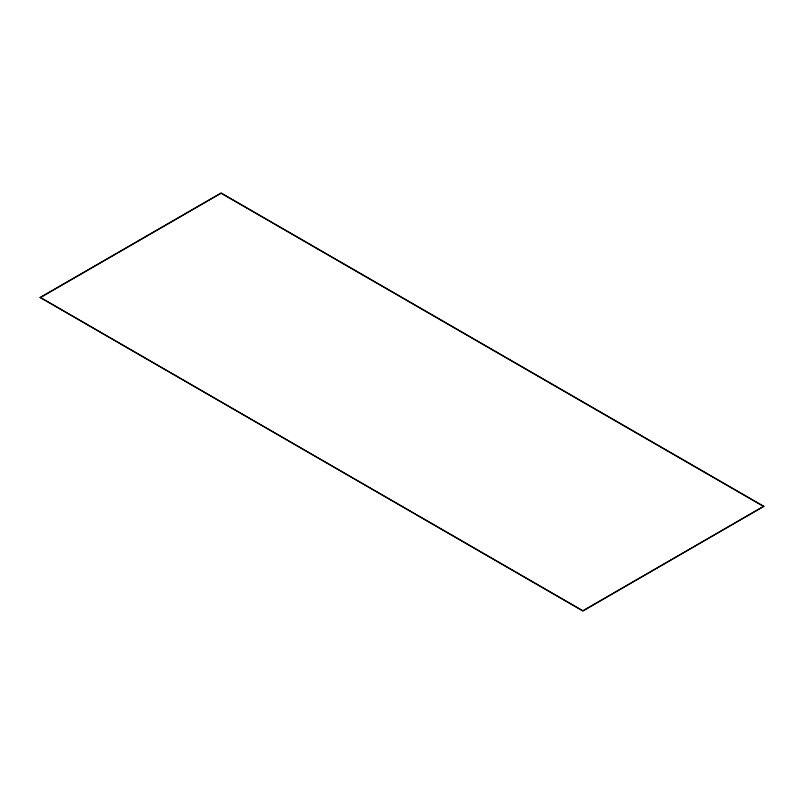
<?xml version="1.0" encoding="UTF-8"?>
<svg xmlns="http://www.w3.org/2000/svg" width="804" height="804" viewBox="0 0 804 804"><rect width="100%" height="100%" fill="white"/><g stroke="black" fill="none" stroke-linecap="round" stroke-linejoin="round"><path stroke-width="1.21" d="M40.2 297.43L221.1 192.99L763.8 506.309L582.9 611.01L40.2 297.43L582.9 610.749L763.8 506.309M40.2 297.691L221.1 193.251L763.8 506.57"/></g></svg>
